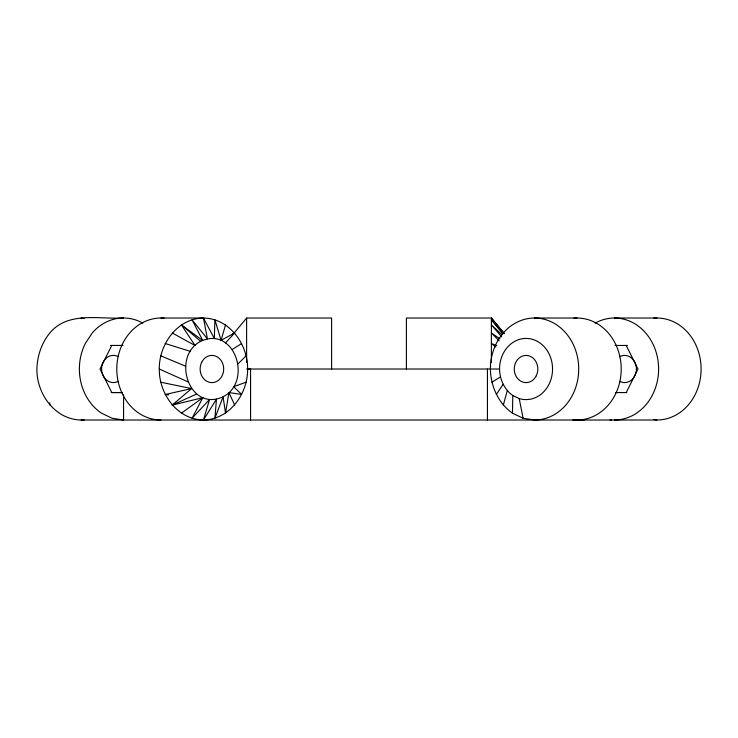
<?xml version="1.0" encoding="UTF-8"?>
<svg xmlns="http://www.w3.org/2000/svg" width="738" height="738" viewBox="0 0 738 738"><rect width="100%" height="100%" fill="white"/><g stroke="black" fill="none" stroke-linecap="round" stroke-linejoin="round"><path stroke-width="1.11" d="M123.569 394.858L123.569 420.014L112.075 418.243L101.457 413.142A50.996 44.16 90 0 1 85.294 343.484L92.278 332.921A50.996 44.16 90 0 1 142.812 323.124M250.551 420.005L250.56 369.009L247.608 369.018C247.959 393.705 229.629 419.636 203.448 420.005C177.268 419.618 158.947 393.723 159.288 369.018C158.947 344.323 177.268 318.429 203.448 318.023C229.619 318.429 247.95 344.314 247.608 369.018M512.467 413.179C498.27 403.179 490.687 386.131 490.383 369.018A50.996 44.16 -90 0 1 534.552 318.023A50.996 44.16 -90 0 1 578.712 369.018A50.996 44.16 -90 0 1 534.552 420.014L523.122 418.271L512.467 413.179L512.799 395.513C504.285 389.516 499.737 379.286 499.552 369.018A30.599 26.494 -90 0 1 528.362 338.539A30.599 26.494 -90 0 1 552.144 374.332A30.599 26.494 -90 0 1 519.192 398.566L512.799 395.513M246.114 382.219L233.614 386.675L241.704 394.516L228.918 392.542L225.551 413.188L223.07 396.804C252.83 381.721 234.979 325.486 200.819 341.233C171.124 356.399 188.863 412.514 223.07 396.804L214.906 418.28L216.455 399.175L203.448 420.005L209.546 399.489L192.018 418.28L202.802 397.717L172.222 405.079L191.594 388.575L160.792 382.219M503.325 405.07L507.31 390.651M225.468 342.976L234.675 332.967L221.077 340.31L225.533 324.858M111.77 345.43L100.008 368.982L111.798 392.533L122.499 392.57M626.221 392.57L637.992 369.018L626.221 345.458M496.305 394.516L503.104 384.314M233.863 333.336L246.612 318.023L331.602 318.023L331.602 369.018M238.033 363.834L246.105 355.827M181.373 413.188L202.802 397.717M232.286 349.452L241.695 343.521M491.895 382.21L500.456 376.934M172.222 405.079L196.677 394M232.535 333.548L234.675 332.967M191.594 388.575L165.201 394.516L168.615 394.904M123.504 317.986C98.975 319.425 68.025 311.141 49.833 332.958C41.531 343.161 37.251 355.928 36.9 369.018C36.559 393.714 54.889 419.608 81.06 420.014L656.94 420.014A50.996 44.16 -90 0 0 701.072 367.201A50.996 44.16 -90 0 0 653.794 318.152M160.958 318.023L203.448 318.023L214.334 338.548L214.878 319.766L221.077 340.31M534.552 318.023L577.042 318.023M614.44 318.023L656.94 318.023M110.534 345.449L122.988 345.43M615.003 345.458L627.448 345.458M246.612 369.018L499.552 369.018M111.217 392.551L121.936 392.551M615.51 392.57L626.783 392.57M610.667 419.996L611.451 419.996L610.077 419.996M572.78 420.014L584.265 420.005M81.06 318.023L84.178 318.493M653.822 419.535L656.94 420.014M165.201 343.521L190.33 351.353M496.702 345.633L491.388 343.521L495.862 347.109M160.792 355.827L185.579 366.214M159.288 369.018L187.904 381.823M172.222 332.967L195.026 345.495L181.373 324.858L202.756 340.532L192.018 319.766L207.424 338.862L203.448 318.023M200.681 341.325L181.373 324.858M499.884 338.807L491.388 332.958L499.109 340.827M501.914 334.655L491.388 324.849L501.739 336.906M503.953 333.733L491.388 319.757L502.716 333.714M500.991 330.467L502.477 332.109M228.918 392.542L234.675 405.07M519.192 398.566L523.122 418.271M49.714 402.782L49.833 405.07M491.388 362.413L491.388 318.023L406.398 318.023L406.398 369.018M487.44 369.018L487.44 420.014M246.612 318.023L246.612 362.413M160.958 420.014A50.996 44.16 90 0 1 116.816 367.201A50.996 44.16 90 0 1 164.094 318.152M573.906 318.152A50.996 44.16 -90 0 1 621.184 367.201A50.996 44.16 -90 0 1 577.042 420.014M595.132 323.152A50.996 44.16 -90 0 1 657.475 357.579A50.996 44.16 -90 0 1 614.44 420.014M619.662 356.694A13.598 11.78 -90 0 1 636.414 369.018A13.598 11.78 -90 0 1 619.662 381.334M84.206 419.885A50.996 44.16 -90 0 1 81.06 420.014M118.32 381.297A13.598 11.78 -90 0 1 101.567 368.972A13.598 11.78 -90 0 1 118.32 356.648M504.137 333.502L491.388 318.023L504.137 333.53M536.249 375.817A13.598 11.78 -90 0 0 526.046 355.421A13.598 11.78 -90 0 0 515.853 375.817A13.598 11.78 -90 0 0 536.249 375.817M201.705 362.22A13.598 11.78 89.9 0 0 211.917 382.616A13.598 11.78 89.9 0 0 222.11 362.22A13.598 11.78 89.9 0 0 201.705 362.22"/></g></svg>
